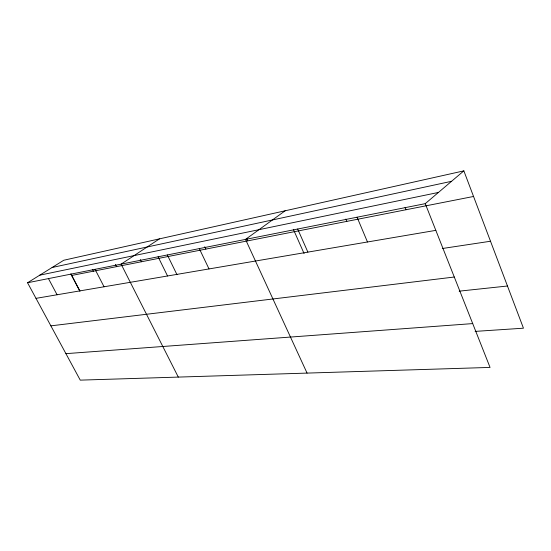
<?xml version="1.0" encoding="UTF-8"?>
<svg xmlns="http://www.w3.org/2000/svg" width="551" height="551" viewBox="0 0 551 551"><rect width="100%" height="100%" fill="white"/><g stroke="black" fill="none" stroke-linecap="round" stroke-linejoin="round"><path stroke-width="0.83" d="M425.255 203.65L490.053 367.421L80.253 380.135L27.55 282.759L425.255 203.65L463.852 170.865L523.45 328.196L475.093 331.399M285.149 210.785L245.505 239.403L307.065 373.096M159.459 238.865L121.117 264.143L178.297 377.091M27.55 282.759L63.799 260.237L463.852 170.865M52.097 267.504L451.572 181.3M39.775 275.163L438.458 192.437M71.782 275.445L473.55 196.466M35.987 298.353L435.827 230.359M442.308 248.515L490.514 241.242M50.871 325.855L454.286 277.022M459.176 291.162L507.471 286.01M65.92 353.652L472.717 323.595M48.454 278.599L57.077 294.764M70.983 273.923L79.998 291.107M70.893 274.136L79.702 290.914M92.623 269.694L93.394 271.195M95.047 269.329L104.049 286.775M115.407 264.418L116.536 266.65M140.271 259.555L141.373 261.766M158.096 256.794L167.545 275.982M167.346 254.975L176.995 274.708M199.297 248.597L209.008 268.929M204.738 246.765L205.847 249.093M246.669 238.59L247.709 240.863M293.38 229.361L304.09 253.543M297.678 229.023L307.878 252.117M345.835 219.078L346.813 221.385M357.062 217.211L367.469 241.985M405.095 207.355L406.053 209.738"/></g></svg>
